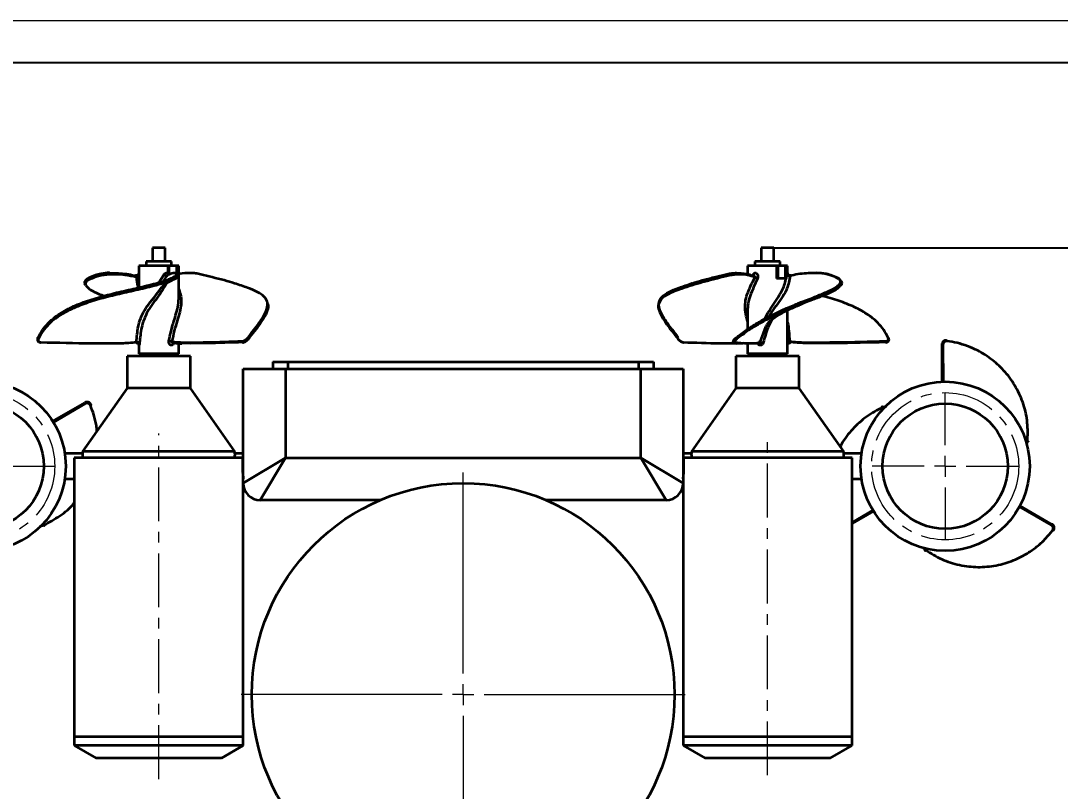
# Model space of a CAD drawing. Header units: millimetres. Extents: x 0 to 1189, y 0 to 841.
# Drawn here: x 745.7 to 991.5, y 658.9 to 841 of the extents above; entities that cross this region are included whole.
import ezdxf

# ---------------------------------------------------------------- set-up
doc = ezdxf.new("R2010")
doc.units = ezdxf.units.MM
doc.header["$PDSIZE"] = -1
doc.linetypes.add('CENTERX2', pattern=[20.32, 12.7, -2.54, 2.54, -2.54])
doc.styles.add('SLDTEXTSTYLE1', font='hyswlongfangsong.ttf')
doc.dimstyles.new('SLDDIMSTYLE2', dxfattribs={"dimtxt": 10, "dimasz": 4.08, "dimexe": 0, "dimexo": 0.0625, "dimgap": 2.5, "dimtad": 2, "dimdec": 0, "dimrnd": 1e-09, "dimzin": 12, "dimdsep": 46, "dimtxsty": 'SLDTEXTSTYLE1', "dimsah": 1, "dimcen": 0.09, "dimadec": 0, "dimazin": 3, "dimtfac": 1, "dimtdec": 0, "dimtofl": 0, "dimtmove": 0, "dimatfit": 3, "dimfxl": 1, "dimfrac": 2, "dimtolj": 1, "dimtzin": 12, "dimarcsym": 0})

# ---------------------------------------------------------------- blocks, each defined once
blk = doc.blocks.new('_D')
at = {"color": 0, "linetype": 'Continuous', "lineweight": -2, "transparency": 16777216}
for p, q in [((923.88, 787.29), (1019.53, 787.29)), ((1019.53, 591.47), (1019.53, 783.21)), ((920.38, 587.39), (1019.53, 587.39))]:
    blk.add_line(p, q, dxfattribs=at)
at = {"color": 0, "linetype": 'Continuous', "lineweight": 18, "transparency": 16777216}
for points in [[(1018.85, 783.21), (1020.21, 783.21), (1019.53, 787.29)], [(1018.85, 591.47), (1020.21, 591.47), (1019.53, 587.39)]]:
    blk.add_solid(points, dxfattribs=at)
at = {"layer": 'Defpoints', "color": 0, "linetype": 'Continuous', "lineweight": 18, "transparency": 16777216}
for p in [(923.81, 787.29), (1019.53, 787.29), (920.31, 587.39)]:
    blk.add_point(p, dxfattribs=at)
at = {"color": 0, "linetype": 'Continuous', "lineweight": 18, "transparency": 16777216, "insert": (1022.03, 675.51), "char_height": 10, "attachment_point": 2, "rotation": 90, "style": 'SLDTEXTSTYLE1'}
blk.add_mtext('\\A1;200', dxfattribs=at)
blk = doc.blocks.new('SW_CENTERMARKSYMBOL_0')
at = {"color": 0, "linetype": 'Continuous', "lineweight": 18}
for p, q in [((0, 5), (0, 17.3)), ((0, 0), (0, 2.5)), ((-5, 0), (-17.3, 0)), ((0, 0), (-2.5, 0)), ((0, 0), (0, -2.5)), ((0, 0), (2.5, 0)), ((5, 0), (17.3, 0)), ((0, -5), (0, -17.3))]:
    blk.add_line(p, q, dxfattribs=at)
blk = doc.blocks.new('SW_CENTERMARKSYMBOL_1')
at = {"color": 0, "linetype": 'Continuous', "lineweight": 18}
for p, q in [((0, 5), (0, 17.3)), ((0, 0), (0, 2.5)), ((-5, 0), (-17.3, 0)), ((0, 0), (-2.5, 0)), ((0, 0), (0, -2.5)), ((0, 0), (2.5, 0)), ((5, 0), (17.3, 0)), ((0, -5), (0, -17.3))]:
    blk.add_line(p, q, dxfattribs=at)
blk = doc.blocks.new('SW_CENTERMARKSYMBOL_4')
at = {"color": 0, "linetype": 'Continuous', "lineweight": 18}
for p, q in [((0, 5), (0, 52.5)), ((0, 0), (0, 2.5)), ((-5, 0), (-52.5, 0)), ((0, 0), (-2.5, 0)), ((0, 0), (0, -2.5)), ((0, 0), (2.5, 0)), ((5, 0), (52.5, 0)), ((0, -5), (0, -52.5))]:
    blk.add_line(p, q, dxfattribs=at)

msp = doc.modelspace()

# ---------------------------------------------------------------- linework, layer by layer
at = {"color": 7, "linetype": 'Continuous', "lineweight": 18}
msp.add_line((1189, 841), (0, 841), dxfattribs=at)
at = {"color": 7, "linetype": 'Continuous', "lineweight": 25}
msp.add_line((1179, 831.05), (25, 831.05), dxfattribs=at)
at = {"color": 7, "linetype": 'Continuous', "lineweight": 35}
for p, q in [((776.81, 787.29), (776.81, 784.09)), ((779.81, 787.29), (776.81, 787.29)), ((779.81, 784.09), (779.81, 787.29)), ((920.81, 787.29), (920.81, 784.09)), ((923.81, 787.29), (920.81, 787.29)), ((923.81, 784.09), (923.81, 787.29)), ((773.56, 783.09), (773.56, 780.95)), ((780.44, 783.09), (773.56, 783.09)), ((775.31, 784.09), (775.31, 783.09)), ((775.52, 784.09), (775.31, 784.09)), ((781.31, 784.09), (775.52, 784.09)), ((781.21, 783.09), (780.44, 783.09)), ((780.44, 783.09), (780.44, 781.29)), ((780.7, 783.09), (780.7, 780.96)), ((782.56, 783.09), (781.21, 783.09)), ((781.31, 783.09), (781.31, 784.09)), ((782.56, 781.4), (782.56, 783.09)), ((783.06, 783.09), (782.56, 783.09)), ((783.06, 775.44), (783.06, 783.09)), ((917.56, 783.09), (917.56, 781.11)), ((924.44, 783.09), (917.56, 783.09)), ((919.31, 784.09), (919.31, 783.09)), ((925.31, 784.09), (919.31, 784.09)), ((925.21, 783.09), (924.44, 783.09)), ((924.44, 783.09), (924.44, 780.09)), ((924.7, 783.09), (924.7, 780.09)), ((926.56, 783.09), (925.21, 783.09)), ((925.31, 783.09), (925.31, 784.09)), ((926.56, 780.09), (926.56, 783.09)), ((927.06, 783.09), (926.56, 783.09)), ((927.06, 781.22), (927.06, 783.09)), ((773.56, 780.05), (773.56, 777.94)), ((778.44, 779.18), (779.52, 780.96)), ((780.18, 780.66), (779.36, 779.45)), ((780.5, 780.86), (780.44, 781.29)), ((781.37, 779.63), (781.95, 779.94)), ((782.56, 780.09), (782.22, 780.09)), ((782.56, 780.09), (782.56, 780.37)), ((918.89, 780.81), (918.94, 780.96)), ((924.44, 780.34), (924.7, 780.34)), ((926.56, 780.09), (924.44, 780.09)), ((924.46, 780.09), (924.7, 780.32)), ((917.56, 772.65), (917.56, 768.07)), ((927.06, 765.53), (927.06, 772.61)), ((920.58, 765.04), (921.87, 768.67)), ((783.06, 762.29), (783.06, 764.73)), ((917.56, 764.79), (917.56, 762.29)), ((920.55, 765.04), (920.19, 765.04)), ((927.06, 765.28), (927.06, 765.53)), ((927.06, 762.29), (927.06, 765.28)), ((773.56, 764.47), (773.56, 762.29)), ((783.06, 762.29), (773.56, 762.29)), ((775.31, 762.29), (775.31, 761.69)), ((781.31, 761.69), (781.31, 762.29)), ((922.31, 762.29), (917.56, 762.29)), ((919.31, 762.29), (919.31, 761.69)), ((927.06, 762.29), (922.31, 762.29)), ((925.31, 761.69), (925.31, 762.29)), ((963.57, 755.63), (963.58, 764.44)), ((963.8, 764.45), (963.84, 755.67)), ((770.81, 761.69), (770.81, 754.18)), ((785.81, 761.69), (770.81, 761.69)), ((785.81, 754.18), (785.81, 761.69)), ((805.31, 760.39), (805.31, 758.69)), ((805.31, 760.39), (808.81, 760.39)), ((808.81, 760.39), (891.81, 760.39)), ((808.81, 760.39), (808.81, 758.69)), ((891.81, 760.39), (895.31, 760.39)), ((891.81, 760.39), (891.81, 758.69)), ((895.31, 760.39), (895.31, 758.69)), ((914.81, 761.69), (914.81, 754.18)), ((922.31, 761.69), (914.81, 761.69)), ((929.81, 761.69), (922.31, 761.69)), ((929.81, 754.18), (929.81, 761.69)), ((798.31, 731.69), (798.31, 758.69)), ((798.31, 758.69), (808.31, 758.69)), ((808.31, 758.69), (808.31, 737.69)), ((808.31, 758.69), (892.31, 758.69)), ((892.31, 737.69), (892.31, 758.69)), ((892.31, 758.69), (902.31, 758.69)), ((902.31, 758.69), (902.31, 731.69)), ((770.81, 754.18), (760.31, 739.19)), ((785.81, 754.18), (770.81, 754.18)), ((796.31, 739.19), (785.81, 754.18)), ((914.81, 754.18), (904.31, 739.19)), ((922.31, 754.18), (914.81, 754.18)), ((929.81, 754.18), (922.31, 754.18)), ((940.31, 739.19), (929.81, 754.18)), ((753.24, 746.32), (760.85, 750.7)), ((760.96, 750.51), (753.36, 746.07)), ((950.45, 749.85), (949.54, 749.63)), ((983.61, 740.94), (983.78, 741.51)), ((760.31, 738.69), (756.09, 738.69)), ((758.31, 737.69), (758.31, 671.69)), ((798.09, 737.69), (758.31, 737.69)), ((760.31, 739.19), (760.31, 737.69)), ((796.31, 739.19), (760.31, 739.19)), ((796.31, 738.69), (796.31, 739.19)), ((798.31, 738.69), (796.31, 738.69)), ((798.09, 737.69), (798.09, 735.69)), ((808.31, 737.69), (798.31, 731.69)), ((808.31, 737.69), (802.31, 727.69)), ((808.31, 737.69), (892.31, 737.69)), ((898.31, 727.69), (892.31, 737.69)), ((902.31, 731.69), (892.31, 737.69)), ((904.31, 738.69), (902.31, 738.69)), ((902.54, 735.69), (902.54, 737.69)), ((942.31, 737.69), (902.54, 737.69)), ((904.31, 739.19), (904.31, 738.69)), ((922.31, 739.19), (904.31, 739.19)), ((940.31, 739.19), (922.31, 739.19)), ((940.31, 737.69), (940.31, 739.19)), ((944.54, 738.69), (940.31, 738.69)), ((942.31, 671.69), (942.31, 737.69)), ((756.09, 732.69), (758.31, 732.69)), ((942.31, 732.69), (944.54, 732.69)), ((798.31, 671.69), (798.31, 731.69)), ((902.31, 731.69), (902.31, 671.69)), ((830.72, 727.69), (802.31, 727.69)), ((898.31, 727.69), (869.91, 727.69)), ((942.31, 722.41), (947.27, 725.3)), ((989.48, 721.75), (981.79, 726.14)), ((981.94, 726.37), (989.58, 721.95)), ((947.39, 725.05), (942.31, 722.13)), ((750.18, 721.52), (751.09, 721.75)), ((959.06, 716.51), (959.63, 715.92)), ((758.31, 671.69), (758.31, 669.69)), ((772.28, 671.69), (758.31, 671.69)), ((798.31, 671.69), (758.31, 671.69)), ((798.31, 671.69), (772.28, 671.69)), ((798.31, 669.69), (798.31, 671.69)), ((902.31, 671.69), (902.31, 669.69)), ((942.31, 671.69), (902.31, 671.69)), ((942.31, 671.69), (902.31, 671.69)), ((942.31, 669.69), (942.31, 671.69)), ((758.31, 669.69), (763.51, 666.69)), ((772.28, 669.69), (758.31, 669.69)), ((798.31, 669.69), (772.28, 669.69)), ((793.12, 666.69), (798.31, 669.69)), ((902.31, 669.69), (907.51, 666.69)), ((942.31, 669.69), (902.31, 669.69)), ((937.12, 666.69), (942.31, 669.69)), ((773.85, 666.69), (763.51, 666.69)), ((793.12, 666.69), (773.85, 666.69)), ((937.12, 666.69), (907.51, 666.69))]:
    msp.add_line(p, q, dxfattribs=at)
at = {"color": 7, "linetype": 'CENTERX2', "lineweight": 18}
for p, q in [((778.31, 661.75), (778.31, 743.45)), ((922.31, 662.64), (922.31, 743.44))]:
    msp.add_line(p, q, dxfattribs=at)
at = {"color": 7, "linetype": 'Continuous', "lineweight": 35, "flags": 128}
for points in [[(780.28, 780.76), (780.26, 780.74), (780.18, 780.66), (780.18, 780.66), (780.18, 780.66)], [(927.78, 780.81), (927.79, 780.81), (927.78, 780.81), (927.77, 780.81), (927.75, 780.8), (927.7, 780.74), (927.62, 780.66), (927.62, 780.66), (927.62, 780.66)], [(920.25, 764.96), (920.26, 764.93), (920.31, 764.89), (920.36, 764.87), (920.41, 764.88), (920.43, 764.88), (920.48, 764.9), (920.49, 764.91), (920.55, 764.97), (920.58, 765.04), (920.58, 765.04), (920.58, 765.04)]]:
    msp.add_lwpolyline(points, dxfattribs=at)
at = {"color": 7, "linetype": 'Continuous', "lineweight": 35}
for centre, radius in [((736.31, 735.69), 20), ((964.31, 735.69), 20), ((736.31, 735.69), 14.8), ((964.31, 735.69), 14.8), ((850.31, 681.69), 50)]:
    msp.add_circle(centre, radius, dxfattribs=at)
at = {"color": 7, "linetype": 'CENTERX2', "lineweight": 18}
for centre in [(736.31, 735.69), (964.31, 735.69)]:
    msp.add_circle(centre, 17.4, dxfattribs=at)
at = {"color": 7, "linetype": 'Continuous', "lineweight": 35}
for centre, radius, start, end in [((776, 763.42), 3.37, 151.2399, 154.4236), ((802.31, 731.69), 4, 180, 270), ((898.31, 731.69), 4, 270, 0)]:
    msp.add_arc(centre, radius, start, end, dxfattribs=at)
for points, knots in [([(766.64, 781.42), (765.97, 781.37), (764.75, 781.27), (763.12, 780.81), (761.89, 780.31), (761.12, 779.82), (760.64, 779.22), (760.79, 778.8), (760.88, 778.55)], [0, 0, 0, 0, 0.178724, 0.325534, 0.523947, 0.682147, 0.811439, 1, 1, 1, 1]), ([(766.61, 781), (766.17, 780.98), (765.27, 780.92), (763.65, 780.53), (762.01, 779.92), (760.86, 779.18), (760.97, 778.69), (761.03, 778.45)], [0, 0, 0, 0, 0.1200857, 0.2435763, 0.4951159, 0.7473449, 1, 1, 1, 1]), ([(766.69, 781.36), (766.68, 781.37), (766.67, 781.41), (766.65, 781.42), (766.63, 781.42), (766.62, 781.41), (766.61, 781.38), (766.59, 781.35), (766.59, 781.3), (766.58, 781.24), (766.58, 781.19), (766.59, 781.13), (766.6, 781.06), (766.61, 781.02), (766.61, 781)], [0, 0, 0, 0, 0.09057, 0.204939, 0.271779, 0.34422, 0.420942, 0.5, 0.579058, 0.65578, 0.728221, 0.795061, 0.90943, 1, 1, 1, 1]), ([(773.11, 780.35), (772.19, 780.57), (770.02, 781.07), (767.86, 781.03), (766.61, 781)], [0, 0, 0, 0, 0.4278983, 1, 1, 1, 1]), ([(766.69, 781.36), (768.02, 781.34), (769.99, 781.31), (772.05, 780.94), (772.75, 780.73), (772.82, 780.71)], [0, 0, 0, 0, 0.651987, 0.965845, 1, 1, 1, 1]), ([(773.11, 780.35), (773.11, 780.35), (773.11, 780.36), (773.09, 780.4), (773.04, 780.49), (772.98, 780.59), (772.92, 780.68), (772.87, 780.75), (772.85, 780.8), (772.84, 780.81), (772.84, 780.82), (772.85, 780.81), (772.85, 780.81)], [0, 0, 0, 0, 0.00009, 0.049037, 0.227823, 0.415788, 0.592714, 0.744645, 0.870722, 0.946116, 0.983875, 1, 1, 1, 1]), ([(773.53, 781.12), (773.53, 781.1), (773.5, 781.04), (773.4, 780.92), (773.22, 780.82), (773.03, 780.78), (772.9, 780.81), (772.85, 780.82)], [0, 0, 0, 0, 0.079761, 0.299233, 0.545168, 0.804382, 1, 1, 1, 1]), ([(773.49, 777.92), (773.45, 778.03), (773.17, 778.8), (773.14, 779.64), (773.11, 780.35)], [0, 0, 0, 0, 0.150024, 1, 1, 1, 1]), ([(773.56, 780.95), (773.57, 780.89), (773.57, 780.73), (773.57, 780.45), (773.57, 780.21), (773.56, 780.09), (773.56, 780.07)], [0, 0, 0, 0, 0.2355085, 0.5705176, 0.9044611, 1, 1, 1, 1]), ([(777.58, 778.92), (778.46, 779.16), (779.94, 779.57), (780.84, 779.98), (781.21, 780.14)], [0, 0, 0, 0, 0.592359, 1, 1, 1, 1]), ([(782.04, 779.99), (782.01, 779.97), (781.72, 779.71), (780.26, 779.17), (778.57, 778.69), (777.72, 778.45)], [0, 0, 0, 0, 0.050114, 0.524656, 1, 1, 1, 1]), ([(779.1, 778.01), (779.18, 778.13), (779.43, 778.48), (780.17, 779.02), (780.87, 779.45), (781.41, 779.64), (781.45, 779.66)], [0, 0, 0, 0, 0.187795, 0.546223, 0.957906, 1, 1, 1, 1]), ([(779.52, 780.96), (779.57, 781.04), (779.67, 781.2), (779.88, 781.35), (780.04, 781.39), (780.19, 781.39), (780.32, 781.37), (780.41, 781.31), (780.44, 781.29)], [0, 0, 0, 0, 0.244871, 0.480683, 0.658023, 0.695535, 0.894327, 1, 1, 1, 1]), ([(782.32, 781.36), (781.93, 781.34), (781.35, 781.31), (780.54, 780.93), (780.23, 780.7), (780.18, 780.66)], [0, 0, 0, 0, 0.631987, 0.936217, 1, 1, 1, 1]), ([(781.21, 780.14), (781.39, 780.22), (782.18, 780.53), (782.55, 780.95), (782.61, 781.3), (782.42, 781.34), (782.32, 781.36)], [0, 0, 0, 0, 0.134626, 0.572207, 0.788162, 1, 1, 1, 1]), ([(781.95, 779.94), (782.06, 780), (782.45, 780.2), (782.8, 780.55), (783.03, 780.95), (782.9, 781.16), (782.87, 781.22)], [0, 0, 0, 0, 0.137928, 0.485163, 0.849691, 1, 1, 1, 1]), ([(782.32, 781.36), (782.34, 781.37), (782.38, 781.41), (782.44, 781.42), (782.47, 781.42), (782.48, 781.42)], [0, 0, 0, 0, 0.371821, 0.841345, 1, 1, 1, 1]), ([(782.87, 781.22), (782.86, 781.25), (782.81, 781.37), (782.62, 781.4), (782.48, 781.42)], [0, 0, 0, 0, 0.210554, 1, 1, 1, 1]), ([(785.94, 781.36), (784.98, 781.38), (783.97, 781.4), (783.1, 781.13), (783.06, 781.11)], [0, 0, 0, 0, 0.953826, 1, 1, 1, 1]), ([(796.22, 778.92), (795.43, 779.16), (793.84, 779.64), (790.96, 780.37), (788.65, 780.95), (786.99, 781.3), (786.29, 781.34), (785.94, 781.36)], [0, 0, 0, 0, 0.253498, 0.504959, 0.755279, 0.878817, 1, 1, 1, 1]), ([(904.41, 778.92), (905.2, 779.16), (906.78, 779.64), (909.67, 780.37), (911.98, 780.95), (913.64, 781.3), (914.34, 781.34), (914.69, 781.36)], [0, 0, 0, 0, 0.253498, 0.504959, 0.755279, 0.878817, 1, 1, 1, 1]), ([(914.93, 781), (914.57, 780.98), (913.85, 780.92), (912.16, 780.53), (909.8, 779.92), (906.86, 779.18), (905.24, 778.69), (904.43, 778.45)], [0, 0, 0, 0, 0.120086, 0.243576, 0.495116, 0.747345, 1, 1, 1, 1]), ([(914.69, 781.36), (914.7, 781.37), (914.73, 781.41), (914.78, 781.42), (914.82, 781.42), (914.86, 781.41), (914.9, 781.38), (914.93, 781.35), (914.96, 781.3), (914.97, 781.24), (914.98, 781.19), (914.98, 781.13), (914.96, 781.06), (914.94, 781.02), (914.93, 781)], [0, 0, 0, 0, 0.09057, 0.204939, 0.271779, 0.34422, 0.420942, 0.5, 0.579058, 0.65578, 0.728221, 0.795061, 0.90943, 1, 1, 1, 1]), ([(914.69, 781.36), (915.64, 781.34), (917.03, 781.31), (918.34, 780.93), (918.79, 780.7), (918.87, 780.66)], [0, 0, 0, 0, 0.631987, 0.9362174, 1, 1, 1, 1]), ([(919.29, 780.35), (918.72, 780.57), (917.4, 781.07), (915.83, 781.03), (914.93, 781)], [0, 0, 0, 0, 0.427898, 1, 1, 1, 1]), ([(917.56, 769.99), (917.5, 770.22), (917.26, 771.14), (916.99, 772.62), (916.98, 774.49), (917.44, 776.33), (918.29, 778.26), (918.95, 779.65), (919.29, 780.35)], [0, 0, 0, 0, 0.0604892, 0.2428543, 0.4291574, 0.6215734, 0.8078163, 1, 1, 1, 1]), ([(919.95, 780.07), (919.63, 779.37), (918.99, 777.95), (918.14, 776.01), (917.62, 774.23), (917.6, 773.06), (917.59, 772.52)], [0, 0, 0, 0, 0.261681, 0.528278, 0.779633, 1, 1, 1, 1]), ([(919.29, 780.35), (919.29, 780.35), (919.29, 780.36), (919.29, 780.4), (919.28, 780.49), (919.23, 780.59), (919.17, 780.68), (919.1, 780.75), (919.03, 780.8), (918.98, 780.81), (918.95, 780.82), (918.92, 780.81), (918.89, 780.79), (918.87, 780.74), (918.87, 780.69), (918.87, 780.66), (918.87, 780.66)], [0, 0, 0, 0, 0.0000621, 0.0339116, 0.157551, 0.2875382, 0.4098916, 0.5149595, 0.6021482, 0.654287, 0.6803991, 0.7342835, 0.7668195, 0.8751803, 0.9999379, 1, 1, 1, 1]), ([(918.94, 780.96), (918.97, 781.04), (919.01, 781.12), (919.11, 781.25), (919.21, 781.35), (919.35, 781.39), (919.48, 781.39), (919.61, 781.36), (919.79, 781.22), (919.93, 781.02), (920.03, 780.75), (920.05, 780.45), (920.01, 780.21), (919.96, 780.09), (919.95, 780.07)], [0, 0, 0, 0, 0.104183, 0.113943, 0.222729, 0.309237, 0.321777, 0.413485, 0.506878, 0.609048, 0.722665, 0.844197, 0.965341, 1, 1, 1, 1]), ([(919.06, 780.79), (919.06, 780.81), (919.05, 780.86), (918.99, 780.92), (918.94, 780.96)], [0, 0, 0, 0, 0.322224, 1, 1, 1, 1]), ([(919.11, 780.81), (919.11, 780.81), (919.12, 780.81), (919.09, 780.79), (919.03, 780.79), (919.03, 780.79), (919.03, 780.79)], [0, 0, 0, 0, 0.0062834, 0.3218406, 0.7647986, 1, 1, 1, 1]), ([(921.65, 770.52), (921.98, 771.15), (922.67, 772.47), (923.95, 774.33), (925.2, 776.2), (926.36, 778.33), (926.7, 779.98), (926.9, 780.96)], [0, 0, 0, 0, 0.1696821, 0.3585659, 0.541428, 0.7296347, 1, 1, 1, 1]), ([(927.62, 780.66), (927.44, 779.65), (927.13, 777.99), (925.93, 775.84), (924.62, 774.01), (923.4, 772.42), (922.79, 771.39), (922.57, 771.03)], [0, 0, 0, 0, 0.2978419, 0.4961419, 0.7012948, 0.8939393, 1, 1, 1, 1]), ([(926.9, 780.96), (926.91, 781.04), (926.94, 781.2), (926.98, 781.35), (927.01, 781.39), (927.03, 781.39), (927.05, 781.36), (927.06, 781.22), (927.07, 781.08), (927.06, 780.98), (927.06, 780.95)], [0, 0, 0, 0, 0.177529, 0.34849, 0.47706, 0.504256, 0.648378, 0.795147, 0.955712, 1, 1, 1, 1]), ([(927.78, 780.82), (927.75, 780.81), (927.65, 780.78), (927.47, 780.8), (927.29, 780.88), (927.17, 780.99), (927.1, 781.1), (927.07, 781.18), (927.06, 781.22), (927.06, 781.23), (927.06, 781.23)], [0, 0, 0, 0, 0.086479, 0.292195, 0.488691, 0.644562, 0.773648, 0.873132, 0.94375, 1, 1, 1, 1]), ([(933.94, 781.36), (932.61, 781.34), (930.64, 781.31), (928.51, 780.93), (927.75, 780.7), (927.62, 780.66)], [0, 0, 0, 0, 0.631987, 0.9362174, 1, 1, 1, 1]), ([(939.49, 778.92), (939.55, 779.16), (939.67, 779.64), (938.53, 780.37), (936.9, 780.95), (935.28, 781.3), (934.39, 781.34), (933.94, 781.36)], [0, 0, 0, 0, 0.253498, 0.504959, 0.755279, 0.878817, 1, 1, 1, 1]), ([(939.64, 779.48), (939.5, 779.67), (939.17, 780.14), (937.87, 780.67), (936.1, 781.24), (934.73, 781.36), (933.99, 781.42)], [0, 0, 0, 0, 0.213026, 0.516343, 0.737965, 1, 1, 1, 1]), ([(939.75, 778.55), (939.87, 778.78), (940.04, 779.12), (939.73, 779.4), (939.64, 779.48)], [0, 0, 0, 0, 0.691197, 1, 1, 1, 1]), ([(749.8, 766.08), (750.12, 766.7), (750.77, 767.95), (752.13, 769.57), (754.06, 771.26), (756.78, 772.93), (760.42, 774.49), (764.52, 775.78), (768.89, 776.88), (773.35, 777.86), (776.17, 778.57), (777.58, 778.92)], [0, 0, 0, 0, 0.083922, 0.167871, 0.251306, 0.376283, 0.501098, 0.626172, 0.750464, 0.875419, 1, 1, 1, 1]), ([(777.72, 778.45), (776.31, 778.1), (773.47, 777.39), (768.99, 776.43), (764.62, 775.34), (760.51, 774.07), (756.86, 772.54), (754.13, 770.91), (752.2, 769.24), (750.83, 767.65), (750.18, 766.43), (749.85, 765.82)], [0, 0, 0, 0, 0.125677, 0.25123, 0.37579, 0.500886, 0.625508, 0.750091, 0.833147, 0.916631, 1, 1, 1, 1]), ([(761.03, 778.45), (761.36, 778.1), (762.04, 777.39), (763.62, 776.63), (764.96, 776.1), (765.35, 775.95)], [0, 0, 0, 0, 0.414928, 0.829445, 1, 1, 1, 1]), ([(773.04, 765.04), (773.13, 766.27), (773.28, 768.23), (773.99, 770.71), (774.93, 772.63), (776.25, 774.49), (777.75, 776.25), (778.65, 777.47), (779.07, 778.03)], [0, 0, 0, 0, 0.250011, 0.398059, 0.549666, 0.704546, 0.864509, 1, 1, 1, 1]), ([(780.13, 778.97), (779.97, 778.64), (779.45, 777.6), (778.3, 776.02), (776.88, 774.14), (775.66, 772.3), (774.77, 770.4), (774.07, 767.98), (773.89, 766.08), (773.78, 764.89)], [0, 0, 0, 0, 0.069173, 0.218431, 0.359156, 0.503937, 0.636824, 0.772551, 1, 1, 1, 1]), ([(777.58, 778.92), (777.59, 778.92), (777.6, 778.93), (777.63, 778.91), (777.66, 778.88), (777.68, 778.84), (777.7, 778.79), (777.72, 778.73), (777.74, 778.67), (777.75, 778.62), (777.75, 778.57), (777.75, 778.52), (777.74, 778.47), (777.73, 778.46), (777.72, 778.45)], [0, 0, 0, 0, 0.0902838, 0.2045114, 0.2713703, 0.343897, 0.4207638, 0.5, 0.5792362, 0.656103, 0.7286297, 0.7954886, 0.9097162, 1, 1, 1, 1]), ([(783.06, 777.54), (783.24, 776.98), (783.63, 775.78), (783.67, 774.02), (783.3, 772.12), (782.66, 770.05), (781.94, 767.72), (781.59, 766.03), (781.41, 765.18)], [0, 0, 0, 0, 0.148488, 0.317674, 0.476545, 0.64008, 0.818088, 1, 1, 1, 1]), ([(799.38, 766.08), (799.86, 766.7), (800.81, 767.95), (802.04, 769.57), (803.19, 771.26), (804, 772.93), (804.14, 774.49), (803.41, 775.78), (801.82, 776.88), (799.44, 777.86), (797.3, 778.57), (796.22, 778.92)], [0, 0, 0, 0, 0.083922, 0.167871, 0.251306, 0.376283, 0.501098, 0.626172, 0.750464, 0.875419, 1, 1, 1, 1]), ([(901.25, 766.08), (900.77, 766.7), (899.82, 767.95), (898.59, 769.57), (897.44, 771.26), (896.63, 772.93), (896.49, 774.49), (897.21, 775.78), (898.81, 776.88), (901.19, 777.86), (903.33, 778.57), (904.41, 778.92)], [0, 0, 0, 0, 0.083922, 0.167871, 0.251306, 0.376283, 0.501098, 0.626172, 0.750464, 0.875419, 1, 1, 1, 1]), ([(904.43, 778.45), (903.35, 778.1), (901.17, 777.4), (898.79, 776.42), (897.14, 775.38), (896.78, 774.52), (896.6, 774.1)], [0, 0, 0, 0, 0.254917, 0.509581, 0.76223, 1, 1, 1, 1]), ([(904.41, 778.92), (904.39, 778.92), (904.36, 778.93), (904.31, 778.91), (904.29, 778.88), (904.27, 778.84), (904.26, 778.79), (904.25, 778.73), (904.26, 778.67), (904.28, 778.62), (904.3, 778.57), (904.34, 778.52), (904.38, 778.47), (904.42, 778.46), (904.43, 778.45)], [0, 0, 0, 0, 0.090284, 0.204511, 0.27137, 0.343897, 0.420764, 0.5, 0.579236, 0.656103, 0.72863, 0.795489, 0.909716, 1, 1, 1, 1]), ([(929.48, 774.15), (929.72, 774.25), (931.21, 774.88), (933.6, 775.77), (936.39, 776.89), (938.48, 777.86), (939.15, 778.57), (939.49, 778.92)], [0, 0, 0, 0, 0.044726, 0.284212, 0.522199, 0.761457, 1, 1, 1, 1]), ([(939.6, 778.45), (939.27, 778.1), (938.61, 777.39), (936.54, 776.43), (933.76, 775.33), (931.36, 774.45), (929.86, 773.82), (929.61, 773.72)], [0, 0, 0, 0, 0.239192, 0.478147, 0.715211, 0.953297, 1, 1, 1, 1]), ([(939.49, 778.92), (939.51, 778.92), (939.56, 778.93), (939.63, 778.91), (939.69, 778.88), (939.73, 778.84), (939.76, 778.79), (939.79, 778.73), (939.79, 778.67), (939.78, 778.62), (939.76, 778.57), (939.73, 778.52), (939.68, 778.47), (939.63, 778.46), (939.6, 778.45)], [0, 0, 0, 0, 0.090284, 0.204511, 0.27137, 0.343897, 0.420764, 0.5, 0.579236, 0.656103, 0.72863, 0.795489, 0.909716, 1, 1, 1, 1]), ([(780.7, 765.31), (780.86, 766.08), (781.22, 767.81), (781.95, 770.19), (782.62, 772.42), (783.03, 774.08), (783.02, 775.08), (783.02, 775.44)], [0, 0, 0, 0, 0.208979, 0.469399, 0.671913, 0.879328, 1, 1, 1, 1]), ([(950.83, 766.08), (950.51, 766.7), (949.86, 767.95), (948.5, 769.57), (946.57, 771.26), (943.85, 772.93), (940.19, 774.48), (937.25, 775.45), (935.54, 775.89), (935.28, 775.95)], [0, 0, 0, 0, 0.129429, 0.2589, 0.387577, 0.580325, 0.772821, 0.965717, 1, 1, 1, 1]), ([(803.97, 774.21), (804.01, 774.15), (804.31, 773.67), (804.05, 772.52), (803.31, 770.91), (802.16, 769.24), (800.95, 767.65), (800.01, 766.43), (799.53, 765.82)], [0, 0, 0, 0, 0.035746, 0.276508, 0.517193, 0.677652, 0.838937, 1, 1, 1, 1]), ([(896.6, 774.1), (896.58, 774.08), (896.31, 773.63), (896.59, 772.52), (897.32, 770.91), (898.47, 769.24), (899.67, 767.65), (900.62, 766.43), (901.09, 765.82)], [0, 0, 0, 0, 0.015527, 0.261338, 0.507069, 0.670893, 0.835559, 1, 1, 1, 1]), ([(914.87, 766.08), (915.67, 766.7), (917.27, 767.95), (919.85, 769.57), (922.93, 771.26), (926.24, 772.83), (928.48, 773.74), (929.48, 774.15)], [0, 0, 0, 0, 0.175665, 0.351386, 0.526031, 0.787633, 1, 1, 1, 1]), ([(929.61, 773.72), (928.62, 773.32), (926.41, 772.43), (923.12, 770.9), (920.05, 769.24), (917.47, 767.65), (915.87, 766.43), (915.07, 765.82)], [0, 0, 0, 0, 0.210891, 0.473405, 0.648416, 0.824329, 1, 1, 1, 1]), ([(921.92, 768.65), (922.04, 768.9), (922.33, 769.51), (923.48, 770.55), (925.18, 771.66), (927.14, 772.7), (928.87, 773.42), (929.76, 773.79)], [0, 0, 0, 0, 0.187421, 0.45109, 0.629027, 0.810938, 1, 1, 1, 1]), ([(923.3, 770.28), (922.99, 769.66), (922.11, 767.95), (921.6, 766.08), (921.28, 764.89)], [0, 0, 0, 0, 0.360025, 1, 1, 1, 1]), ([(927.06, 769.64), (927.17, 769.01), (927.42, 767.58), (927.47, 766.04), (927.49, 765.18)], [0, 0, 0, 0, 0.443339, 1, 1, 1, 1]), ([(749.67, 766.02), (749.64, 765.93), (749.57, 765.73), (749.61, 765.47), (749.73, 765.27), (749.88, 765.12), (750.09, 765), (750.28, 764.98), (750.37, 764.97)], [0, 0, 0, 0, 0.197648, 0.428691, 0.559548, 0.699795, 0.846074, 1, 1, 1, 1]), ([(749.67, 766.02), (749.67, 766.02), (749.66, 766.01), (749.66, 765.98), (749.66, 765.95), (749.67, 765.92), (749.69, 765.89), (749.72, 765.87), (749.76, 765.84), (749.8, 765.82), (749.84, 765.82), (749.85, 765.82)], [0, 0, 0, 0, 0.014027, 0.129496, 0.248513, 0.367529, 0.482999, 0.59197, 0.692449, 0.864188, 1, 1, 1, 1]), ([(749.8, 766.08), (749.78, 766.08), (749.75, 766.08), (749.71, 766.06), (749.68, 766.04), (749.68, 766.02), (749.67, 766.02)], [0, 0, 0, 0, 0.2700168, 0.6114642, 0.8112351, 1, 1, 1, 1]), ([(749.85, 765.82), (749.82, 765.73), (749.76, 765.56), (749.81, 765.35), (749.93, 765.2), (750.05, 765.1), (750.21, 765.03), (750.34, 765.02), (750.4, 765.01)], [0, 0, 0, 0, 0.2478902, 0.498113, 0.6252911, 0.7519734, 0.8762575, 1, 1, 1, 1]), ([(750.37, 764.97), (750.38, 764.97), (750.38, 764.97), (750.39, 764.98), (750.4, 765.01), (750.4, 765.01)], [0, 0, 0, 0, 0.096465, 0.600818, 1, 1, 1, 1]), ([(750.4, 765.01), (754.4, 764.92), (759.58, 764.8), (765.94, 764.76), (769.5, 764.74), (771.86, 764.94), (773.04, 765.04)], [0, 0, 0, 0, 0.529681, 0.686321, 0.843003, 1, 1, 1, 1]), ([(772.96, 764.86), (772.99, 764.87), (773.09, 764.89), (773.25, 764.84), (773.41, 764.75), (773.51, 764.64), (773.56, 764.54), (773.57, 764.48), (773.58, 764.47), (773.58, 764.47), (773.58, 764.47)], [0, 0, 0, 0, 0.091469, 0.322202, 0.523044, 0.684689, 0.815164, 0.910518, 0.987302, 1, 1, 1, 1]), ([(773.57, 764.56), (773.57, 764.57), (773.57, 764.61), (773.57, 764.75), (773.56, 764.89), (773.56, 764.96)], [0, 0, 0, 0, 0.090155, 0.474143, 1, 1, 1, 1]), ([(773.57, 764.56), (773.57, 764.6), (773.56, 764.71), (773.56, 764.86), (773.56, 764.96), (773.56, 764.96)], [0, 0, 0, 0, 0.345692, 0.97749, 1, 1, 1, 1]), ([(773.78, 764.89), (773.77, 764.8), (773.77, 764.71), (773.74, 764.56), (773.71, 764.42), (773.66, 764.3), (773.62, 764.26), (773.59, 764.32), (773.58, 764.42), (773.57, 764.47)], [0, 0, 0, 0, 0.180887, 0.182348, 0.356776, 0.522101, 0.679356, 0.8362, 1, 1, 1, 1]), ([(781.81, 764.89), (781.79, 764.8), (781.75, 764.63), (781.63, 764.42), (781.47, 764.3), (781.28, 764.26), (781.09, 764.32), (780.91, 764.46), (780.77, 764.68), (780.69, 764.95), (780.68, 765.17), (780.7, 765.29), (780.7, 765.31)], [0, 0, 0, 0, 0.112456, 0.221091, 0.324057, 0.421997, 0.519681, 0.622828, 0.734601, 0.85277, 0.970264, 1, 1, 1, 1]), ([(781.41, 765.18), (782.3, 765.09), (784.1, 764.9), (786.8, 764.96), (791.48, 765.04), (795.25, 765.16), (798.13, 765.26)], [0, 0, 0, 0, 0.161227, 0.322592, 0.484018, 1, 1, 1, 1]), ([(781.41, 765.18), (781.41, 765.18), (781.41, 765.17), (781.41, 765.13), (781.43, 765.07), (781.48, 764.99), (781.56, 764.93), (781.64, 764.89), (781.71, 764.87), (781.76, 764.87), (781.79, 764.88), (781.79, 764.89), (781.8, 764.89)], [0, 0, 0, 0, 0.000103, 0.035505, 0.185875, 0.356034, 0.527965, 0.685284, 0.823629, 0.921602, 0.950254, 1, 1, 1, 1]), ([(781.61, 764.85), (781.61, 764.85), (781.61, 764.85), (781.66, 764.88), (781.68, 764.88), (781.69, 764.87)], [0, 0, 0, 0, 0.1798274, 0.5718295, 1, 1, 1, 1]), ([(781.7, 764.9), (782.18, 764.82), (782.88, 764.72), (783.59, 764.7), (783.81, 764.69)], [0, 0, 0, 0, 0.686128, 1, 1, 1, 1]), ([(798.29, 765.01), (795.38, 764.92), (791.6, 764.79), (786.99, 764.77), (785.12, 764.72), (784.11, 764.82), (783.95, 764.84)], [0, 0, 0, 0, 0.60782, 0.787567, 0.967362, 1, 1, 1, 1]), ([(798.13, 765.26), (798.12, 765.25), (798.1, 765.22), (798.09, 765.18), (798.09, 765.14), (798.09, 765.1), (798.1, 765.06), (798.12, 765.03), (798.14, 765), (798.17, 764.98), (798.19, 764.97), (798.21, 764.97), (798.21, 764.97)], [0, 0, 0, 0, 0.1157903, 0.2620874, 0.3476243, 0.4403522, 0.5385807, 0.6398097, 0.7410387, 0.8392671, 0.9319951, 1, 1, 1, 1]), ([(798.13, 765.26), (798.18, 765.27), (798.28, 765.28), (798.47, 765.35), (798.65, 765.45), (798.89, 765.6), (799.16, 765.82), (799.31, 765.99), (799.38, 766.08)], [0, 0, 0, 0, 0.122783, 0.246438, 0.37291, 0.500354, 0.751493, 1, 1, 1, 1]), ([(798.21, 764.97), (798.27, 764.98), (798.39, 764.99), (798.6, 765.07), (798.8, 765.18), (799.06, 765.34), (799.35, 765.57), (799.51, 765.75), (799.59, 765.84)], [0, 0, 0, 0, 0.130131, 0.257707, 0.385678, 0.512785, 0.758514, 1, 1, 1, 1]), ([(799.38, 766.08), (799.4, 766.08), (799.42, 766.08), (799.46, 766.06), (799.5, 766.04), (799.53, 766.01), (799.56, 765.98), (799.58, 765.95), (799.59, 765.92), (799.6, 765.89), (799.6, 765.87), (799.6, 765.85), (799.59, 765.85), (799.59, 765.85)], [0, 0, 0, 0, 0.111916, 0.253438, 0.336239, 0.426037, 0.52119, 0.619266, 0.717342, 0.812495, 0.902293, 0.985094, 1, 1, 1, 1]), ([(901.04, 765.85), (901.05, 765.84), (901.06, 765.82), (901.08, 765.82), (901.09, 765.82)], [0, 0, 0, 0, 0.5308133, 1, 1, 1, 1]), ([(901.04, 765.84), (901.12, 765.75), (901.28, 765.57), (901.57, 765.34), (901.82, 765.18), (902.03, 765.07), (902.24, 764.99), (902.36, 764.98), (902.42, 764.97)], [0, 0, 0, 0, 0.241486, 0.487215, 0.614322, 0.742293, 0.869869, 1, 1, 1, 1]), ([(901.09, 765.82), (901.17, 765.73), (901.32, 765.56), (901.58, 765.35), (901.82, 765.2), (902, 765.1), (902.19, 765.03), (902.29, 765.02), (902.34, 765.01)], [0, 0, 0, 0, 0.24789, 0.498113, 0.625291, 0.751973, 0.876257, 1, 1, 1, 1]), ([(902.34, 765.01), (905.25, 764.92), (909.03, 764.79), (913.64, 764.77), (915.52, 764.72), (916.54, 764.83), (916.71, 764.84)], [0, 0, 0, 0, 0.606394, 0.78572, 0.965094, 1, 1, 1, 1]), ([(902.42, 764.97), (902.41, 764.97), (902.4, 764.97), (902.37, 764.98), (902.35, 765.01), (902.34, 765.01)], [0, 0, 0, 0, 0.062699, 0.5859, 1, 1, 1, 1]), ([(914.86, 766.07), (914.73, 765.96), (914.48, 765.75), (914.24, 765.47), (914.13, 765.26), (914.1, 765.12), (914.14, 765), (914.22, 764.98), (914.26, 764.97)], [0, 0, 0, 0, 0.2720579, 0.5286674, 0.6542338, 0.7754366, 0.8910714, 1, 1, 1, 1]), ([(914.26, 764.97), (914.27, 764.97), (914.29, 764.97), (914.34, 764.98), (914.36, 765.01), (914.37, 765.01)], [0, 0, 0, 0, 0.181683, 0.638467, 1, 1, 1, 1]), ([(915.07, 765.82), (914.97, 765.73), (914.76, 765.56), (914.55, 765.35), (914.42, 765.2), (914.36, 765.1), (914.34, 765.03), (914.36, 765.02), (914.37, 765.01)], [0, 0, 0, 0, 0.24789, 0.498113, 0.625291, 0.751973, 0.876257, 1, 1, 1, 1]), ([(914.37, 765.01), (915.46, 764.92), (916.87, 764.8), (918.62, 764.76), (919.6, 764.74), (920.25, 764.94), (920.58, 765.04)], [0, 0, 0, 0, 0.529681, 0.686321, 0.843003, 1, 1, 1, 1]), ([(914.87, 766.08), (914.86, 766.08), (914.86, 766.08), (914.86, 766.06), (914.87, 766.04), (914.88, 766.01), (914.9, 765.98), (914.93, 765.95), (914.95, 765.92), (914.98, 765.89), (915, 765.87), (915.03, 765.84), (915.06, 765.82), (915.07, 765.82), (915.07, 765.82)], [0, 0, 0, 0, 0.090362, 0.204628, 0.271482, 0.343985, 0.420813, 0.5, 0.579187, 0.656015, 0.728518, 0.795372, 0.909638, 1, 1, 1, 1]), ([(921.28, 764.89), (921.25, 764.8), (921.22, 764.71), (921.13, 764.56), (921.03, 764.42), (920.81, 764.3), (920.58, 764.26), (920.36, 764.32), (920.17, 764.46), (920.03, 764.66), (919.99, 764.82), (919.97, 764.89)], [0, 0, 0, 0, 0.136593, 0.137697, 0.269413, 0.394254, 0.513002, 0.63144, 0.756501, 0.892022, 1, 1, 1, 1]), ([(927.06, 764.9), (927.06, 764.92), (927.07, 765.02), (927.06, 765.17), (927.06, 765.29), (927.06, 765.31)], [0, 0, 0, 0, 0.145131, 0.827344, 1, 1, 1, 1]), ([(927.09, 764.56), (927.1, 764.58), (927.12, 764.63), (927.22, 764.75), (927.39, 764.85), (927.55, 764.89), (927.65, 764.87), (927.67, 764.86)], [0, 0, 0, 0, 0.080485, 0.325444, 0.607358, 0.904991, 1, 1, 1, 1]), ([(927.49, 765.18), (928.72, 765.09), (931.16, 764.9), (934.84, 764.96), (941.21, 765.04), (946.36, 765.16), (950.28, 765.26)], [0, 0, 0, 0, 0.1612273, 0.3225917, 0.4840182, 1, 1, 1, 1]), ([(927.49, 765.18), (927.49, 765.18), (927.5, 765.17), (927.5, 765.13), (927.53, 765.07), (927.57, 764.99), (927.62, 764.93), (927.65, 764.89), (927.67, 764.87), (927.67, 764.87), (927.67, 764.88)], [0, 0, 0, 0, 0.000112, 0.038525, 0.201687, 0.386321, 0.572878, 0.743579, 0.893693, 1, 1, 1, 1]), ([(950.23, 765.01), (946.23, 764.92), (941.05, 764.8), (934.69, 764.76), (931.13, 764.74), (928.77, 764.94), (927.59, 765.04)], [0, 0, 0, 0, 0.529681, 0.686321, 0.843003, 1, 1, 1, 1]), ([(950.25, 764.97), (950.32, 764.98), (950.44, 764.99), (950.62, 765.05), (950.78, 765.14), (950.91, 765.27), (951, 765.43), (951.04, 765.62), (951.04, 765.82), (950.98, 765.95), (950.96, 766.02)], [0, 0, 0, 0, 0.099082, 0.204947, 0.3197805, 0.4437467, 0.5742599, 0.7098704, 0.8516045, 1, 1, 1, 1]), ([(950.28, 765.26), (950.28, 765.25), (950.29, 765.22), (950.29, 765.18), (950.29, 765.14), (950.29, 765.1), (950.29, 765.06), (950.29, 765.03), (950.28, 765), (950.27, 764.98), (950.26, 764.97), (950.26, 764.97), (950.25, 764.97)], [0, 0, 0, 0, 0.117014, 0.264858, 0.351299, 0.445007, 0.544274, 0.646572, 0.748871, 0.848138, 0.941846, 1, 1, 1, 1]), ([(950.28, 765.26), (950.34, 765.27), (950.47, 765.28), (950.63, 765.35), (950.75, 765.45), (950.87, 765.6), (950.92, 765.82), (950.86, 765.99), (950.83, 766.08)], [0, 0, 0, 0, 0.1227834, 0.2464383, 0.37291, 0.5003542, 0.7514926, 1, 1, 1, 1]), ([(950.83, 766.08), (950.85, 766.08), (950.88, 766.08), (950.92, 766.06), (950.95, 766.04), (950.95, 766.02), (950.96, 766.02)], [0, 0, 0, 0, 0.270019, 0.611469, 0.811241, 1, 1, 1, 1]), ([(964.65, 765.44), (964.5, 765.44), (964.23, 765.43), (963.92, 765.25), (963.72, 765.05), (963.61, 764.86), (963.54, 764.66), (963.53, 764.51), (963.53, 764.44)], [0, 0, 0, 0, 0.26845, 0.524947, 0.650678, 0.771517, 0.887079, 1, 1, 1, 1]), ([(964.74, 765.27), (964.64, 765.27), (964.42, 765.28), (964.17, 765.15), (964, 764.99), (963.89, 764.84), (963.82, 764.65), (963.81, 764.51), (963.8, 764.45)], [0, 0, 0, 0, 0.24789, 0.498113, 0.625291, 0.751973, 0.876257, 1, 1, 1, 1]), ([(964.53, 765.27), (964.53, 765.28), (964.53, 765.32), (964.55, 765.36), (964.57, 765.4), (964.59, 765.42), (964.61, 765.43), (964.63, 765.44), (964.64, 765.44), (964.65, 765.43)], [0, 0, 0, 0, 0.170868, 0.386938, 0.513354, 0.650452, 0.795728, 0.945466, 1, 1, 1, 1]), ([(964.65, 765.43), (964.65, 765.43), (964.67, 765.43), (964.69, 765.42), (964.71, 765.4), (964.73, 765.36), (964.74, 765.32), (964.74, 765.29), (964.74, 765.27)], [0, 0, 0, 0, 0.106858, 0.269919, 0.423801, 0.565693, 0.808214, 1, 1, 1, 1]), ([(983.78, 741.51), (983.83, 742.99), (983.94, 745.96), (982.96, 750.33), (981.19, 754.39), (978.67, 757.97), (975.56, 760.91), (972.44, 762.9), (969.59, 764.14), (967.12, 764.89), (965.54, 765.14), (964.74, 765.27)], [0, 0, 0, 0, 0.125677, 0.25123, 0.37579, 0.500886, 0.625508, 0.750091, 0.833147, 0.916631, 1, 1, 1, 1]), ([(963.53, 764.44), (963.53, 764.44), (963.53, 764.44), (963.53, 764.44), (963.54, 764.44), (963.57, 764.45), (963.6, 764.45), (963.63, 764.45), (963.67, 764.45), (963.71, 764.45), (963.76, 764.45), (963.79, 764.45), (963.8, 764.45)], [0, 0, 0, 0, 0.01731, 0.115082, 0.218653, 0.325389, 0.432124, 0.535695, 0.633467, 0.723657, 0.877911, 1, 1, 1, 1]), ([(762.24, 750.27), (762.17, 750.4), (762.03, 750.64), (761.72, 750.82), (761.45, 750.88), (761.23, 750.88), (761.02, 750.84), (760.89, 750.78), (760.82, 750.75)], [0, 0, 0, 0, 0.26845, 0.524947, 0.650678, 0.771517, 0.887079, 1, 1, 1, 1]), ([(760.82, 750.75), (760.82, 750.75), (760.82, 750.75), (760.83, 750.74), (760.83, 750.73), (760.85, 750.71), (760.86, 750.69), (760.88, 750.66), (760.9, 750.63), (760.92, 750.59), (760.94, 750.55), (760.96, 750.52), (760.96, 750.51)], [0, 0, 0, 0, 0.01731, 0.1150818, 0.2186533, 0.3253885, 0.4321237, 0.5356952, 0.6334671, 0.7236566, 0.8779114, 1, 1, 1, 1]), ([(760.85, 750.7), (760.84, 750.71), (760.83, 750.73), (760.83, 750.74), (760.83, 750.74)], [0, 0, 0, 0, 0.4418, 1, 1, 1, 1]), ([(762.15, 750.11), (762.1, 750.2), (761.99, 750.39), (761.76, 750.55), (761.53, 750.62), (761.35, 750.63), (761.15, 750.6), (761.02, 750.54), (760.96, 750.51)], [0, 0, 0, 0, 0.24789, 0.498113, 0.625291, 0.751973, 0.876257, 1, 1, 1, 1]), ([(762.24, 750.27), (762.24, 750.27), (762.25, 750.26), (762.25, 750.23), (762.24, 750.2), (762.22, 750.17), (762.19, 750.14), (762.16, 750.12), (762.15, 750.11)], [0, 0, 0, 0, 0.106858, 0.269919, 0.423801, 0.565693, 0.808214, 1, 1, 1, 1]), ([(763.69, 744.01), (763.65, 744.45), (763.53, 745.78), (763, 747.85), (762.43, 749.36), (762.15, 750.11)], [0, 0, 0, 0, 0.197723, 0.599137, 1, 1, 1, 1]), ([(949.54, 749.63), (948.22, 748.94), (945.6, 747.55), (942.36, 744.49), (940.31, 742.01), (939.63, 740.5), (939.54, 740.3)], [0, 0, 0, 0, 0.3185393, 0.6367633, 0.9524686, 1, 1, 1, 1]), ([(949.44, 749.57), (949.43, 749.59), (949.41, 749.63), (949.4, 749.68), (949.39, 749.72), (949.39, 749.75), (949.39, 749.78), (949.4, 749.79), (949.42, 749.78), (949.44, 749.77), (949.47, 749.74), (949.5, 749.69), (949.53, 749.65), (949.54, 749.63)], [0, 0, 0, 0, 0.104143, 0.179437, 0.261115, 0.34768, 0.436914, 0.526147, 0.612713, 0.69439, 0.769685, 0.898325, 1, 1, 1, 1]), ([(983.77, 741.63), (983.8, 741.63), (983.84, 741.62), (983.89, 741.61), (983.93, 741.6), (983.96, 741.58), (983.98, 741.57), (983.98, 741.55), (983.97, 741.54), (983.95, 741.53), (983.91, 741.52), (983.85, 741.51), (983.8, 741.51), (983.78, 741.51)], [0, 0, 0, 0, 0.1041427, 0.1794374, 0.2611149, 0.3476803, 0.4369138, 0.5261474, 0.6127127, 0.6943903, 0.769685, 0.8983249, 1, 1, 1, 1]), ([(796.31, 738.65), (796.31, 738.66), (796.32, 738.7), (796.27, 738.42), (796.21, 738.05), (796.18, 737.71), (796.17, 737.65)], [0, 0, 0, 0, 0.129065, 0.52044, 0.91365, 1, 1, 1, 1]), ([(904.45, 737.71), (904.43, 737.89), (904.38, 738.31), (904.32, 738.65), (904.32, 738.65), (904.32, 738.65)], [0, 0, 0, 0, 0.310916, 0.724234, 1, 1, 1, 1]), ([(798.09, 735.69), (798.09, 735.35), (798.1, 734.68), (798.18, 733.79), (798.25, 733.11), (798.31, 732.72), (798.31, 732.72), (798.31, 732.72)], [0, 0, 0, 0, 0.21319, 0.426322, 0.640967, 0.856624, 1, 1, 1, 1]), ([(902.32, 732.72), (902.32, 732.71), (902.31, 732.67), (902.35, 732.94), (902.43, 733.51), (902.5, 734.35), (902.54, 735.12), (902.54, 735.57), (902.54, 735.69)], [0, 0, 0, 0, 0.070585, 0.282713, 0.495661, 0.710696, 0.925875, 1, 1, 1, 1]), ([(751.09, 721.75), (752.39, 722.45), (754.97, 723.86), (757.38, 725.81), (758.28, 727.05), (758.31, 727.09)], [0, 0, 0, 0, 0.49116, 0.981834, 1, 1, 1, 1]), ([(751.19, 721.81), (751.2, 721.79), (751.22, 721.75), (751.23, 721.7), (751.24, 721.66), (751.24, 721.62), (751.24, 721.6), (751.23, 721.59), (751.21, 721.59), (751.19, 721.61), (751.16, 721.64), (751.13, 721.68), (751.1, 721.73), (751.09, 721.75)], [0, 0, 0, 0, 0.1041427, 0.1794374, 0.2611149, 0.3476803, 0.4369138, 0.5261474, 0.6127127, 0.6943903, 0.769685, 0.8983249, 1, 1, 1, 1]), ([(959.63, 715.92), (960.89, 715.13), (963.4, 713.56), (967.67, 712.22), (972.07, 711.72), (976.43, 712.11), (980.54, 713.34), (983.82, 715.04), (986.32, 716.89), (988.2, 718.65), (989.21, 719.9), (989.72, 720.53)], [0, 0, 0, 0, 0.125677, 0.25123, 0.37579, 0.500886, 0.625508, 0.750091, 0.833147, 0.916631, 1, 1, 1, 1]), ([(989.61, 721.99), (989.61, 721.99), (989.61, 721.99), (989.61, 721.99), (989.6, 721.98), (989.59, 721.96), (989.58, 721.93), (989.56, 721.9), (989.54, 721.87), (989.52, 721.83), (989.5, 721.79), (989.48, 721.76), (989.48, 721.75)], [0, 0, 0, 0, 0.01731, 0.1150818, 0.2186533, 0.3253885, 0.4321237, 0.5356952, 0.6334671, 0.7236566, 0.8779114, 1, 1, 1, 1]), ([(989.72, 720.53), (989.78, 720.62), (989.89, 720.8), (989.91, 721.08), (989.85, 721.31), (989.77, 721.48), (989.65, 721.64), (989.53, 721.72), (989.48, 721.75)], [0, 0, 0, 0, 0.24789, 0.498113, 0.625291, 0.751973, 0.876257, 1, 1, 1, 1]), ([(989.91, 720.53), (989.98, 720.65), (990.12, 720.89), (990.12, 721.25), (990.04, 721.52), (989.93, 721.71), (989.79, 721.87), (989.67, 721.95), (989.61, 721.99)], [0, 0, 0, 0, 0.26845, 0.524947, 0.650678, 0.771517, 0.887079, 1, 1, 1, 1]), ([(989.91, 720.53), (989.91, 720.52), (989.9, 720.51), (989.88, 720.5), (989.85, 720.49), (989.81, 720.49), (989.77, 720.5), (989.73, 720.52), (989.72, 720.53)], [0, 0, 0, 0, 0.106858, 0.269919, 0.423801, 0.565693, 0.808214, 1, 1, 1, 1]), ([(959.73, 715.86), (959.72, 715.84), (959.69, 715.81), (959.66, 715.77), (959.63, 715.75), (959.6, 715.73), (959.58, 715.72), (959.56, 715.72), (959.56, 715.74), (959.56, 715.77), (959.57, 715.81), (959.59, 715.86), (959.62, 715.9), (959.63, 715.92)], [0, 0, 0, 0, 0.104143, 0.179437, 0.261115, 0.34768, 0.436914, 0.526147, 0.612713, 0.69439, 0.769685, 0.898325, 1, 1, 1, 1])]:
    msp.add_open_spline(points, degree=3, knots=knots, dxfattribs=at)
for points in [[(773.11, 780.35), (773.18, 780.34), (773.3, 780.32), (773.45, 780.25), (773.55, 780.16), (773.56, 780.1), (773.56, 780.07)], [(779.52, 780.96), (779.59, 780.92), (779.73, 780.84), (779.93, 780.74), (780.1, 780.67), (780.15, 780.66), (780.18, 780.66)], [(919.95, 780.07), (919.9, 780.1), (919.79, 780.16), (919.61, 780.25), (919.43, 780.32), (919.33, 780.34), (919.29, 780.35)], [(926.9, 780.96), (926.92, 780.92), (926.98, 780.84), (927.16, 780.74), (927.39, 780.67), (927.54, 780.66), (927.62, 780.66)], [(773.04, 765.04), (773.12, 765.04), (773.28, 765.03), (773.5, 765), (773.69, 764.95), (773.75, 764.91), (773.78, 764.89)], [(781.41, 765.18), (781.36, 765.18), (781.25, 765.19), (781.07, 765.23), (780.88, 765.27), (780.76, 765.3), (780.7, 765.31)], [(920.58, 765.04), (920.61, 765.04), (920.66, 765.03), (920.84, 765), (921.05, 764.95), (921.2, 764.91), (921.28, 764.89)], [(927.06, 765.31), (927.07, 765.3), (927.08, 765.27), (927.18, 765.23), (927.31, 765.19), (927.43, 765.18), (927.49, 765.18)]]:
    msp.add_open_spline(points, degree=3, dxfattribs=at)

# ---------------------------------------------------------------- block references
at = {"color": 7, "linetype": 'Continuous', "lineweight": 18}
for name, p in [('SW_CENTERMARKSYMBOL_1', (736.31, 735.69)), ('SW_CENTERMARKSYMBOL_0', (964.31, 735.69)), ('SW_CENTERMARKSYMBOL_4', (850.31, 681.69))]:
    msp.add_blockref(name, p, dxfattribs=at)

# ---------------------------------------------------------------- dimensions: what is measured, and where the dimension line sits
dim = msp.add_linear_dim(base=(1019.53, 787.29), p1=(920.31, 587.39), p2=(923.81, 787.29), angle=90, dimstyle='SLDDIMSTYLE2', dxfattribs=at)
dim.commit()
dim.dimension.update_dxf_attribs({"geometry": '_D', "text_midpoint": (1019.53, 675.51), "dimtype": 160})

doc.saveas('drawing.dxf')
